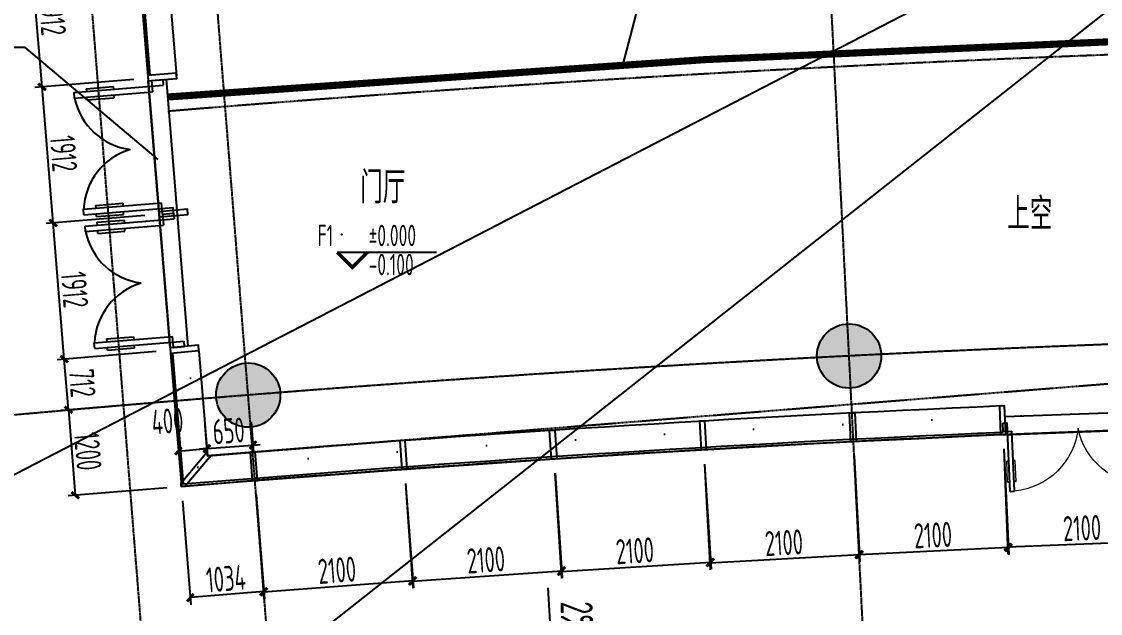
# Model space of a CAD drawing. Header units: millimetres. Extents: x 11639278 to 23698211, y -13072636 to -5537337.
# Drawn here: x 11752267 to 11767376, y -6404459 to -6396176 of the extents above; entities that cross this region are included whole.
import ezdxf
from ezdxf.enums import TextEntityAlignment as Align

# ---------------------------------------------------------------- set-up
doc = ezdxf.new("R2010")
doc.units = ezdxf.units.MM
doc.header["$LTSCALE"] = 10
for name, pattern in [('A2-RG-AXIS$0$CENTER', [2, 1.25, -0.25, 0.25, -0.25]), ('A2-RG-AXIS$0$DOTE', [2.42, 2, -0.2, 0.02, -0.2]), ('A2-RI-F1$0$DASHDOT2', [0.5, 0.25, -0.125, 0, -0.125]), ('A2-RI-F1$0$DASHED2', [0.375, 0.25, -0.125]), ('A2-RI-F1$0$DOT2', [0.125, 0, -0.125]), ('A2-RI-F1$0$HIDDEN', [0.375, 0.25, -0.125]), ('A2-RI-F1$0$HIDDEN2', [0.1875, 0.125, -0.0625])]:
    doc.linetypes.add(name, pattern=pattern)
for name, color, linetype in [('A2-RB-F1$0$A-DIMS-100', 1, 'Continuous'), ('A2-RG-AXIS$0$A-GRID', 1, 'A2-RG-AXIS$0$CENTER'), ('A2-RI-F1$0$$0$AUDIT_D_120618114340-341', 1, 'Continuous'), ('A2-RI-F1$0$A-DOOR', 32, 'Continuous'), ('A2-RI-F1$0$A-DOOR-ROLL', 2, 'A2-RI-F1$0$DASHED2'), ('A2-RI-F1$0$A-FLOR-OTLN', 4, 'A2-RI-F1$0$DOT2'), ('A2-RI-F1$0$A-GLAZ', 140, 'Continuous'), ('A2-RI-F1$0$A-STRS', 50, 'Continuous'), ('A2-RI-F1$0$A-SYMB', 4, 'Continuous'), ('A2-RI-F1$0$A-SYMB-AREA', 4, 'Continuous'), ('A2-RI-F1$0$A-SYMB-NAME', 4, 'Continuous'), ('A2-RI-F1$0$A-SYMB-VOID', 35, 'Continuous'), ('A2-RI-F1$0$an-flor-abov', 2, 'A2-RI-F1$0$HIDDEN2'), ('A2-RI-F1$0$an-wndw-mull-v', 3, 'Continuous'), ('A2-RS-F1$0$A-HATH-GRAY', 8, 'Continuous'), ('A2-RS-F1$0$A-WALL-CONC', 6, 'Continuous')]:
    doc.layers.add(name, color=color, linetype=linetype)
doc.layers.add('A2-RI-F1$0$A-X-AREA', color=6, linetype='Continuous', plot=False)
doc.styles.add('A2-RB-F1$0$XD2008', font='hzs.shx', dxfattribs={"width": 0.7, "bigfont": 'hztxt.shx'})
doc.styles.add('A2-RI-F1$0$ECADI', font='hzs.shx', dxfattribs={"width": 0.7, "bigfont": 'hztxt.shx'})
doc.styles.add('A2-RI-F1$0$XD2008', font='hzs.shx', dxfattribs={"width": 0.7, "bigfont": 'hztxt.shx'})
doc.dimstyles.new('A2-RB-F1$0$XD100$0', dxfattribs={"dimscale": 100, "dimtxt": 3.5, "dimasz": 1, "dimexe": 1, "dimexo": 2, "dimgap": 0.5, "dimtad": 1, "dimdec": 0, "dimdsep": 46, "dimtxsty": 'A2-RB-F1$0$XD2008', "dimblk1": 'A2-RB-F1$0$_ArchTick', "dimblk2": 'A2-RB-F1$0$_ArchTick', "dimsah": 1, "dimcen": 2.5, "dimclrt": 4, "dimaunit": 1, "dimadec": 0, "dimazin": 0, "dimtfac": 1, "dimtdec": 0, "dimtix": 1, "dimtmove": 1, "dimatfit": 3, "dimfxl": 0, "dimtolj": 1, "dimtzin": 0, "dimarcsym": 0})

# ---------------------------------------------------------------- blocks, each defined once
blk = doc.blocks.new('A2-RG-AXIS')
at = {"layer": 'A2-RG-AXIS$0$A-GRID', "linetype": 'A2-RG-AXIS$0$DOTE'}
for p, q in [((11764241.9, -6408445.8), (11762206, -6368297.4)), ((11756043.3, -6408979.7), (11752855.5, -6368906.3)), ((11754299.2, -6409123.8), (11751111, -6369045.1))]:
    blk.add_line(p, q, dxfattribs=at)
for radius, start, end in [(304100, 75.589285, 95.407644), (300800, 75.589285, 95.407644), (293700, 75.589281, 95.407645)]:
    blk.add_arc((11778730.7, -6694178.7), radius, start, end, dxfattribs=at)
blk = doc.blocks.new('A2-RB-F1$0$_ArchTick')
at = {"color": 0, "linetype": 'ByBlock', "const_width": 0.4}
blk.add_lwpolyline([(-0.5, -0.5), (0.5, 0.5)], dxfattribs=at)
blk = doc.blocks.new('*D1095')
at = {"layer": 'A2-RB-F1$0$A-DIMS-100', "color": 0, "lineweight": -2, "transparency": 16777216}
for p, q in [((11754438, -6401860), (11754472, -6402286)), ((11754836, -6401827), (11754871, -6402253)), ((11754464, -6402186), (11754863, -6402153))]:
    blk.add_line(p, q, dxfattribs=at)
at = {"layer": 'Defpoints', "color": 0, "transparency": 16777216}
for p in [(11754421, -6401661), (11754820, -6401628), (11754863, -6402153)]:
    blk.add_point(p, dxfattribs=at)
at = {"layer": 'A2-RB-F1$0$A-DIMS-100', "color": 0, "lineweight": -2, "transparency": 16777216, "xscale": 100, "yscale": 100, "zscale": 100}
for p, rotation in [((11754464, -6402186), 184.665796003354), ((11754863, -6402153), 4.665796003354017)]:
    blk.add_blockref('A2-RB-F1$0$_ArchTick', p, dxfattribs=dict(at, rotation=rotation))
at = {"layer": 'A2-RB-F1$0$A-DIMS-100', "color": 4, "transparency": 16777216, "insert": (11754310, -6401767), "char_height": 350, "attachment_point": 5, "rotation": 4.6658, "style": 'A2-RB-F1$0$XD2008'}
blk.add_mtext('\\A1;400', dxfattribs=at)
blk = doc.blocks.new('*D1096')
at = {"layer": 'A2-RB-F1$0$A-DIMS-100', "color": 0, "lineweight": -2, "transparency": 16777216}
for p, q in [((11754835, -6401828), (11754868, -6402251)), ((11755484, -6401779), (11755516, -6402202)), ((11754860, -6402152), (11754760, -6402159)), ((11754860, -6402152), (11755508, -6402102)), ((11755508, -6402102), (11755608, -6402095))]:
    blk.add_line(p, q, dxfattribs=at)
at = {"layer": 'Defpoints', "color": 0, "transparency": 16777216}
for p in [(11755469, -6401580), (11754820, -6401629), (11755508, -6402102)]:
    blk.add_point(p, dxfattribs=at)
at = {"layer": 'A2-RB-F1$0$A-DIMS-100', "color": 0, "lineweight": -2, "transparency": 16777216, "xscale": 100, "yscale": 100, "zscale": 100}
for p, rotation in [((11755508, -6402102), 184.3559060438978), ((11754860, -6402152), 4.355906043897821)]:
    blk.add_blockref('A2-RB-F1$0$_ArchTick', p, dxfattribs=dict(at, rotation=rotation))
at = {"layer": 'A2-RB-F1$0$A-DIMS-100', "color": 4, "transparency": 16777216, "insert": (11755167, -6401903), "char_height": 350, "attachment_point": 5, "rotation": 4.3559, "style": 'A2-RB-F1$0$XD2008'}
blk.add_mtext('\\A1;650', dxfattribs=at)
blk = doc.blocks.new('*D1025')
at = {"layer": 'A2-RB-F1$0$A-DIMS-100', "color": 0, "lineweight": -2, "transparency": 16777216}
for p, q in [((11753684, -6395079), (11752299, -6395192)), ((11752554, -6397089), (11752398, -6395184)), ((11753839, -6396984), (11752454, -6397097))]:
    blk.add_line(p, q, dxfattribs=at)
at = {"layer": 'Defpoints', "color": 0, "transparency": 16777216}
for p in [(11753883, -6395063), (11752398, -6395184), (11754038, -6396968)]:
    blk.add_point(p, dxfattribs=at)
at = {"layer": 'A2-RB-F1$0$A-DIMS-100', "color": 0, "lineweight": -2, "transparency": 16777216, "xscale": 100, "yscale": 100, "zscale": 100}
for p, rotation in [((11752398, -6395184), 94.66579600365965), ((11752554, -6397089), 274.6657960036596)]:
    blk.add_blockref('A2-RB-F1$0$_ArchTick', p, dxfattribs=dict(at, rotation=rotation))
at = {"layer": 'A2-RB-F1$0$A-DIMS-100', "color": 4, "transparency": 16777216, "insert": (11752700, -6396118), "char_height": 350, "attachment_point": 5, "rotation": 274.6658, "style": 'A2-RB-F1$0$XD2008'}
blk.add_mtext('\\A1;1912', dxfattribs=at)
blk = doc.blocks.new('*D1026')
at = {"layer": 'A2-RB-F1$0$A-DIMS-100', "color": 0, "lineweight": -2, "transparency": 16777216}
for p, q in [((11753839, -6396984), (11752454, -6397097)), ((11752709, -6398994), (11752554, -6397089)), ((11753995, -6398890), (11752610, -6399003))]:
    blk.add_line(p, q, dxfattribs=at)
at = {"layer": 'Defpoints', "color": 0, "transparency": 16777216}
for p in [(11754038, -6396968), (11752554, -6397089), (11754194, -6398873)]:
    blk.add_point(p, dxfattribs=at)
at = {"layer": 'A2-RB-F1$0$A-DIMS-100', "color": 0, "lineweight": -2, "transparency": 16777216, "xscale": 100, "yscale": 100, "zscale": 100}
for p, rotation in [((11752554, -6397089), 94.66579600365965), ((11752709, -6398994), 274.6657960036596)]:
    blk.add_blockref('A2-RB-F1$0$_ArchTick', p, dxfattribs=dict(at, rotation=rotation))
at = {"layer": 'A2-RB-F1$0$A-DIMS-100', "color": 4, "transparency": 16777216, "insert": (11752856, -6398024), "char_height": 350, "attachment_point": 5, "rotation": 274.6658, "style": 'A2-RB-F1$0$XD2008'}
blk.add_mtext('\\A1;1912', dxfattribs=at)
blk = doc.blocks.new('*D1027')
at = {"layer": 'A2-RB-F1$0$A-DIMS-100', "color": 0, "lineweight": -2, "transparency": 16777216}
for p, q in [((11753995, -6398890), (11752610, -6399003)), ((11752865, -6400900), (11752709, -6398994)), ((11754150, -6400795), (11752765, -6400908))]:
    blk.add_line(p, q, dxfattribs=at)
at = {"layer": 'Defpoints', "color": 0, "transparency": 16777216}
for p in [(11754194, -6398873), (11752709, -6398994), (11754349, -6400778)]:
    blk.add_point(p, dxfattribs=at)
at = {"layer": 'A2-RB-F1$0$A-DIMS-100', "color": 0, "lineweight": -2, "transparency": 16777216, "xscale": 100, "yscale": 100, "zscale": 100}
for p, rotation in [((11752709, -6398994), 94.66579600365965), ((11752865, -6400900), 274.6657960036596)]:
    blk.add_blockref('A2-RB-F1$0$_ArchTick', p, dxfattribs=dict(at, rotation=rotation))
at = {"layer": 'A2-RB-F1$0$A-DIMS-100', "color": 4, "transparency": 16777216, "insert": (11753011, -6399929), "char_height": 350, "attachment_point": 5, "rotation": 274.6658, "style": 'A2-RB-F1$0$XD2008'}
blk.add_mtext('\\A1;1912', dxfattribs=at)
blk = doc.blocks.new('*D1028')
at = {"layer": 'A2-RB-F1$0$A-DIMS-100', "color": 0, "lineweight": -2, "transparency": 16777216}
for p, q in [((11754150, -6400795), (11752765, -6400908)), ((11752923, -6401609), (11752865, -6400900)), ((11754208, -6401504), (11752823, -6401617))]:
    blk.add_line(p, q, dxfattribs=at)
at = {"layer": 'Defpoints', "color": 0, "transparency": 16777216}
for p in [(11754349, -6400778), (11752865, -6400900), (11754407, -6401488)]:
    blk.add_point(p, dxfattribs=at)
at = {"layer": 'A2-RB-F1$0$A-DIMS-100', "color": 0, "lineweight": -2, "transparency": 16777216, "xscale": 100, "yscale": 100, "zscale": 100}
for p, rotation in [((11752865, -6400900), 94.66579600370416), ((11752923, -6401609), 274.6657960037042)]:
    blk.add_blockref('A2-RB-F1$0$_ArchTick', p, dxfattribs=dict(at, rotation=rotation))
at = {"layer": 'A2-RB-F1$0$A-DIMS-100', "color": 4, "transparency": 16777216, "insert": (11753118, -6401236), "char_height": 350, "attachment_point": 5, "rotation": 274.6658, "style": 'A2-RB-F1$0$XD2008'}
blk.add_mtext('\\A1;712', dxfattribs=at)
blk = doc.blocks.new('*D1029')
at = {"layer": 'A2-RB-F1$0$A-DIMS-100', "color": 0, "lineweight": -2, "transparency": 16777216}
for p, q in [((11754208, -6401504), (11752823, -6401617)), ((11752923, -6401609), (11753020, -6402805)), ((11754306, -6402700), (11752921, -6402813))]:
    blk.add_line(p, q, dxfattribs=at)
at = {"layer": 'Defpoints', "color": 0, "transparency": 16777216}
for p in [(11754407, -6401488), (11753020, -6402805), (11754505, -6402684)]:
    blk.add_point(p, dxfattribs=at)
at = {"layer": 'A2-RB-F1$0$A-DIMS-100', "color": 0, "lineweight": -2, "transparency": 16777216, "xscale": 100, "yscale": 100, "zscale": 100}
for p, rotation in [((11752923, -6401609), 94.66579710227164), ((11753020, -6402805), 274.6657971022717)]:
    blk.add_blockref('A2-RB-F1$0$_ArchTick', p, dxfattribs=dict(at, rotation=rotation))
at = {"layer": 'A2-RB-F1$0$A-DIMS-100', "color": 4, "transparency": 16777216, "insert": (11753196, -6402189), "char_height": 350, "attachment_point": 5, "rotation": 274.6658, "style": 'A2-RB-F1$0$XD2008'}
blk.add_mtext('\\A1;1200', dxfattribs=at)
blk = doc.blocks.new('*D1030')
at = {"layer": 'A2-RB-F1$0$A-DIMS-100', "color": 0, "lineweight": -2, "transparency": 16777216}
for p, q in [((11755552, -6402799), (11755670, -6404254)), ((11754521, -6402883), (11754639, -6404338)), ((11755662, -6404154), (11754631, -6404238))]:
    blk.add_line(p, q, dxfattribs=at)
at = {"layer": 'Defpoints', "color": 0, "transparency": 16777216}
for p in [(11755536, -6402600), (11754505, -6402684), (11754631, -6404238)]:
    blk.add_point(p, dxfattribs=at)
at = {"layer": 'A2-RB-F1$0$A-DIMS-100', "color": 0, "lineweight": -2, "transparency": 16777216, "xscale": 100, "yscale": 100, "zscale": 100}
for p, rotation in [((11754631, -6404238), 184.6500123503823), ((11755662, -6404154), 4.650012350382325)]:
    blk.add_blockref('A2-RB-F1$0$_ArchTick', p, dxfattribs=dict(at, rotation=rotation))
at = {"layer": 'A2-RB-F1$0$A-DIMS-100', "color": 4, "transparency": 16777216, "insert": (11755129, -6403972), "char_height": 350, "attachment_point": 5, "rotation": 4.65, "style": 'A2-RB-F1$0$XD2008'}
blk.add_mtext('\\A1;1034', dxfattribs=at)
blk = doc.blocks.new('*D1031')
at = {"layer": 'A2-RB-F1$0$A-DIMS-100', "color": 0, "lineweight": -2, "transparency": 16777216}
for p, q in [((11757645, -6402641), (11757755, -6404099)), ((11755551, -6402799), (11755661, -6404258)), ((11755654, -6404158), (11757748, -6404000))]:
    blk.add_line(p, q, dxfattribs=at)
at = {"layer": 'Defpoints', "color": 0, "transparency": 16777216}
for p in [(11757630, -6402442), (11755536, -6402600), (11757748, -6404000)]:
    blk.add_point(p, dxfattribs=at)
at = {"layer": 'A2-RB-F1$0$A-DIMS-100', "color": 0, "lineweight": -2, "transparency": 16777216, "xscale": 100, "yscale": 100, "zscale": 100}
for p, rotation in [((11757748, -6404000), 4.324047088442125), ((11755654, -6404158), 184.3240470884421)]:
    blk.add_blockref('A2-RB-F1$0$_ArchTick', p, dxfattribs=dict(at, rotation=rotation))
at = {"layer": 'A2-RB-F1$0$A-DIMS-100', "color": 4, "transparency": 16777216, "insert": (11756684, -6403854), "char_height": 350, "attachment_point": 5, "rotation": 4.324, "style": 'A2-RB-F1$0$XD2008'}
blk.add_mtext('\\A1;2100', dxfattribs=at)
blk = doc.blocks.new('*D1032')
at = {"layer": 'A2-RB-F1$0$A-DIMS-100', "color": 0, "lineweight": -2, "transparency": 16777216}
for p, q in [((11759739, -6402496), (11759840, -6403962)), ((11757644, -6402641), (11757745, -6404107)), ((11757738, -6404007), (11759833, -6403862))]:
    blk.add_line(p, q, dxfattribs=at)
at = {"layer": 'Defpoints', "color": 0, "transparency": 16777216}
for p in [(11759725, -6402297), (11757630, -6402442), (11759833, -6403862)]:
    blk.add_point(p, dxfattribs=at)
at = {"layer": 'A2-RB-F1$0$A-DIMS-100', "color": 0, "lineweight": -2, "transparency": 16777216, "xscale": 100, "yscale": 100, "zscale": 100}
for p, rotation in [((11759833, -6403862), 3.949795581871194), ((11757738, -6404007), 183.9497955818712)]:
    blk.add_blockref('A2-RB-F1$0$_ArchTick', p, dxfattribs=dict(at, rotation=rotation))
at = {"layer": 'A2-RB-F1$0$A-DIMS-100', "color": 4, "transparency": 16777216, "insert": (11758770, -6403710), "char_height": 350, "attachment_point": 5, "rotation": 3.9498, "style": 'A2-RB-F1$0$XD2008'}
blk.add_mtext('\\A1;2100', dxfattribs=at)
blk = doc.blocks.new('*D1033')
at = {"layer": 'A2-RB-F1$0$A-DIMS-100', "color": 0, "lineweight": -2, "transparency": 16777216}
for p, q in [((11759737, -6402496), (11759828, -6403971)), ((11761833, -6402368), (11761924, -6403842)), ((11759822, -6403871), (11761918, -6403742))]:
    blk.add_line(p, q, dxfattribs=at)
at = {"layer": 'Defpoints', "color": 0, "transparency": 16777216}
for p in [(11761821, -6402168), (11759725, -6402297), (11761918, -6403742)]:
    blk.add_point(p, dxfattribs=at)
at = {"layer": 'A2-RB-F1$0$A-DIMS-100', "color": 0, "lineweight": -2, "transparency": 16777216, "xscale": 100, "yscale": 100, "zscale": 100}
for p, rotation in [((11761918, -6403742), 3.519879116167994), ((11759822, -6403871), 183.519879116168)]:
    blk.add_blockref('A2-RB-F1$0$_ArchTick', p, dxfattribs=dict(at, rotation=rotation))
at = {"layer": 'A2-RB-F1$0$A-DIMS-100', "color": 4, "transparency": 16777216, "insert": (11760856, -6403582), "char_height": 350, "attachment_point": 5, "rotation": 3.5199, "style": 'A2-RB-F1$0$XD2008'}
blk.add_mtext('\\A1;2100', dxfattribs=at)
blk = doc.blocks.new('*D1034')
at = {"layer": 'A2-RB-F1$0$A-DIMS-100', "color": 0, "lineweight": -2, "transparency": 16777216}
for p, q in [((11763929, -6402254), (11764009, -6403736)), ((11761832, -6402368), (11761912, -6403850)), ((11761907, -6403750), (11764004, -6403636))]:
    blk.add_line(p, q, dxfattribs=at)
at = {"layer": 'Defpoints', "color": 0, "transparency": 16777216}
for p in [(11763918, -6402054), (11761821, -6402168), (11764004, -6403636)]:
    blk.add_point(p, dxfattribs=at)
at = {"layer": 'A2-RB-F1$0$A-DIMS-100', "color": 0, "lineweight": -2, "transparency": 16777216, "xscale": 100, "yscale": 100, "zscale": 100}
for p, rotation in [((11764004, -6403636), 3.108521950364905), ((11761907, -6403750), 183.1085219503649)]:
    blk.add_blockref('A2-RB-F1$0$_ArchTick', p, dxfattribs=dict(at, rotation=rotation))
at = {"layer": 'A2-RB-F1$0$A-DIMS-100', "color": 4, "transparency": 16777216, "insert": (11762943, -6403469), "char_height": 350, "attachment_point": 5, "rotation": 3.1085, "style": 'A2-RB-F1$0$XD2008'}
blk.add_mtext('\\A1;2100', dxfattribs=at)
blk = doc.blocks.new('*D1037')
at = {"layer": 'A2-RB-F1$0$A-DIMS-100', "color": 0, "lineweight": -2, "transparency": 16777216}
for p, q in [((11766023, -6402155), (11766082, -6403631)), ((11768122, -6402071), (11768181, -6403547)), ((11768177, -6403447), (11766078, -6403531))]:
    blk.add_line(p, q, dxfattribs=at)
at = {"layer": 'Defpoints', "color": 0, "transparency": 16777216}
for p in [(11768114, -6401871), (11766015, -6401955), (11766078, -6403531)]:
    blk.add_point(p, dxfattribs=at)
at = {"layer": 'A2-RB-F1$0$A-DIMS-100', "color": 0, "lineweight": -2, "transparency": 16777216, "xscale": 100, "yscale": 100, "zscale": 100}
for p, rotation in [((11768177, -6403447), 2.285815484964377), ((11766078, -6403531), 182.2858154849644)]:
    blk.add_blockref('A2-RB-F1$0$_ArchTick', p, dxfattribs=dict(at, rotation=rotation))
at = {"layer": 'A2-RB-F1$0$A-DIMS-100', "color": 4, "transparency": 16777216, "insert": (11767119, -6403264), "char_height": 350, "attachment_point": 5, "rotation": 2.2858, "style": 'A2-RB-F1$0$XD2008'}
blk.add_mtext('\\A1;2100', dxfattribs=at)
blk = doc.blocks.new('*D1038')
at = {"layer": 'A2-RB-F1$0$A-DIMS-100', "color": 0, "lineweight": -2, "transparency": 16777216}
for p, q in [((11766025, -6402155), (11766095, -6403638)), ((11763927, -6402254), (11763997, -6403737)), ((11766090, -6403538), (11763992, -6403637))]:
    blk.add_line(p, q, dxfattribs=at)
at = {"layer": 'Defpoints', "color": 0, "transparency": 16777216}
for p in [(11763918, -6402054), (11766015, -6401955), (11763992, -6403637)]:
    blk.add_point(p, dxfattribs=at)
at = {"layer": 'A2-RB-F1$0$A-DIMS-100', "color": 0, "lineweight": -2, "transparency": 16777216, "xscale": 100, "yscale": 100, "zscale": 100}
for p, rotation in [((11763992, -6403637), 182.697172650766), ((11766090, -6403538), 2.697172650766086)]:
    blk.add_blockref('A2-RB-F1$0$_ArchTick', p, dxfattribs=dict(at, rotation=rotation))
at = {"layer": 'A2-RB-F1$0$A-DIMS-100', "color": 4, "transparency": 16777216, "insert": (11765031, -6403363), "char_height": 350, "attachment_point": 5, "rotation": 2.6972, "style": 'A2-RB-F1$0$XD2008'}
blk.add_mtext('\\A1;2100', dxfattribs=at)
blk = doc.blocks.new('A2-RS-F1')
at = {"layer": 'A2-RS-F1$0$A-HATH-GRAY', "ltscale": 3}
h = blk.add_hatch(color=256, dxfattribs=at)
h.paths.add_polyline_path([(11790491, -6377046), (11789491, -6377011), (11789445, -6378310), (11790445, -6378346)], flags=16)
h.paths.add_polyline_path([(11794711, -6377236), (11794112, -6377197), (11794061, -6377996), (11794660, -6378034)], flags=0)
h.paths.add_polyline_path([(11794483, -6380779), (11793885, -6380740), (11793833, -6381539), (11794432, -6381577)], flags=0)
h.paths.add_polyline_path([(11793887, -6390061), (11793288, -6390022), (11793236, -6390821), (11793835, -6390859)], flags=0)
h.paths.add_polyline_path([(11793659, -6393604), (11793060, -6393565), (11793009, -6394364), (11793607, -6394402)], flags=0)
h.paths.add_polyline_path([(11789926, -6392936), (11788927, -6392901), (11788881, -6394200), (11789880, -6394236)], flags=16)
h.paths.add_polyline_path([(11781272, -6392739), (11780272, -6392732), (11780263, -6394032), (11781263, -6394039)], flags=16)
h.paths.add_polyline_path([(11772615, -6392791), (11771616, -6392812), (11771644, -6394112), (11772644, -6394090)], flags=16)
h.paths.add_polyline_path([(11771836, -6400549, 1), (11772736, -6400549, 1)])
h.paths.add_polyline_path([(11789602, -6400664, 1), (11788702, -6400664, 1)], flags=0)
h.paths.add_polyline_path([(11797126, -6401084, 1), (11798026, -6401084, 1)], flags=0)
h.paths.add_polyline_path([(11772267, -6376895), (11771267, -6376916), (11771295, -6378216), (11772295, -6378194)], flags=16)
h.paths.add_polyline_path([(11781380, -6376840), (11780380, -6376832), (11780371, -6378133), (11781371, -6378140)], flags=16)
h.paths.add_polyline_path([(11752826, -6385566), (11752029, -6385629), (11752188, -6387623), (11752985, -6387560)], flags=17)
h.paths.add_polyline_path([(11757363, -6385213), (11756565, -6385276), (11756724, -6387270), (11757521, -6387205)], flags=17)
h.paths.add_polyline_path([(11762965, -6393141), (11763031, -6394440), (11764030, -6394389), (11763964, -6393090)])
h.paths.add_polyline_path([(11793009, -6394364), (11793607, -6394402), (11793659, -6393604), (11793060, -6393565)], flags=17)
h.paths.add_polyline_path([(11793236, -6390821), (11793835, -6390859), (11793887, -6390061), (11793288, -6390022)], flags=17)
h.paths.add_polyline_path([(11793833, -6381539), (11794432, -6381577), (11794483, -6380779), (11793885, -6380740)], flags=17)
h.paths.add_polyline_path([(11794061, -6377996), (11794660, -6378034), (11794711, -6377236), (11794112, -6377197)], flags=17)
h.paths.add_polyline_path([(11762160, -6377261), (11762226, -6378560), (11763225, -6378509), (11763159, -6377211)], flags=17)
edge = h.paths.add_edge_path(flags=16)
edge.add_arc((11772286, -6400549), 450, 0, 360)
edge = h.paths.add_edge_path(flags=16)
edge.add_arc((11789152, -6400664), 450, 0, 360)
edge = h.paths.add_edge_path()
edge.add_arc((11763857, -6400856), 450, 0, 360)
edge = h.paths.add_edge_path(flags=17)
edge.add_arc((11797576, -6401084), 450, 0, 360)
edge = h.paths.add_edge_path()
edge.add_arc((11755441, -6401404), 450, 0, 360)
h.paths.add_polyline_path([(11756756, -6377587), (11756915, -6379580), (11756117, -6379644), (11755959, -6377650)], flags=17)
h.paths.add_polyline_path([(11757323, -6394797), (11758120, -6394731), (11758001, -6393238), (11757204, -6393301)])
h.paths.add_polyline_path([(11752786, -6395149), (11753584, -6395086), (11753449, -6393391), (11752652, -6393455)])
h.paths.add_polyline_path([(11751581, -6379997), (11752378, -6379934), (11752220, -6377940), (11751422, -6378003)])
edge = h.paths.add_edge_path()
edge.add_line((11771616, -6392813), (11771644, -6394112))
edge.add_line((11771644, -6394112), (11772644, -6394090))
edge.add_line((11772644, -6394090), (11772615, -6392791))
edge.add_line((11772615, -6392791), (11771616, -6392812))
edge.add_line((11780272, -6392732), (11780263, -6394032))
edge.add_line((11780263, -6394032), (11781263, -6394039))
edge.add_line((11781263, -6394039), (11781272, -6392739))
edge.add_line((11781272, -6392739), (11780272, -6392732))
edge.add_line((11788927, -6392901), (11788881, -6394200))
edge.add_line((11788881, -6394200), (11789880, -6394236))
edge.add_line((11789880, -6394236), (11789926, -6392936))
edge.add_line((11789926, -6392936), (11788927, -6392901))
edge.add_line((11789491, -6377011), (11789445, -6378310))
edge.add_line((11789445, -6378310), (11790445, -6378346))
edge.add_line((11790445, -6378346), (11790491, -6377046))
edge.add_line((11790491, -6377046), (11789491, -6377011))
edge.add_line((11780380, -6376833), (11780371, -6378133))
edge.add_line((11780371, -6378133), (11781371, -6378140))
edge.add_line((11781371, -6378140), (11781380, -6376840))
edge.add_line((11781380, -6376840), (11780380, -6376832))
edge.add_line((11771267, -6376917), (11771295, -6378216))
edge.add_line((11771295, -6378216), (11772295, -6378194))
edge.add_line((11772295, -6378194), (11772267, -6376895))
edge.add_line((11772267, -6376895), (11771267, -6376916))
edge.add_line((11756724, -6387270), (11757521, -6387205))
edge.add_line((11756565, -6385276), (11757363, -6385213))
edge.add_line((11756565, -6385276), (11756724, -6387270))
edge.add_line((11752188, -6387623), (11752985, -6387560))
edge.add_line((11752029, -6385629), (11752826, -6385566))
edge.add_line((11752029, -6385629), (11752188, -6387623))
edge.add_line((11752826, -6385566), (11752985, -6387560))
edge.add_line((11757362, -6385205), (11757521, -6387205))
edge = h.paths.add_edge_path()
edge.add_arc((11847549, -6408655), 450, 0, 360)
h.paths.add_polyline_path([(11818747, -6372607), (11817357, -6372439), (11817139, -6374226), (11818529, -6374394)])
h.paths.add_polyline_path([(11827964, -6373889), (11826580, -6373681), (11826310, -6375461), (11827695, -6375669)])
h.paths.add_polyline_path([(11837141, -6375435), (11835763, -6375187), (11835442, -6376958), (11836820, -6377206)])
h.paths.add_polyline_path([(11814457, -6396162), (11815847, -6396332), (11816041, -6394744), (11814651, -6394573)])
h.paths.add_polyline_path([(11851385, -6401917), (11850605, -6401738), (11850371, -6402710), (11851151, -6402890)])
h.paths.add_polyline_path([(11846960, -6400859), (11846180, -6400679), (11845946, -6401652), (11846725, -6401831)])
h.paths.add_polyline_path([(11841338, -6400630), (11839968, -6400341), (11840298, -6398776), (11841668, -6399064)])
h.paths.add_polyline_path([(11831506, -6398704), (11832883, -6398953), (11833168, -6397379), (11831791, -6397129)])
h.paths.add_polyline_path([(11823000, -6397310), (11824384, -6397520), (11824624, -6395938), (11823240, -6395728)])
h.paths.add_polyline_path([(11806985, -6395311), (11806189, -6395237), (11806300, -6394042), (11807096, -6394116)])
h.paths.add_polyline_path([(11800592, -6394829), (11801191, -6394867), (11801242, -6394069), (11800643, -6394030)])
h.paths.add_polyline_path([(11793009, -6394364), (11793607, -6394402), (11793659, -6393604), (11793060, -6393565)], flags=17)
h.paths.add_polyline_path([(11800820, -6391286), (11801419, -6391324), (11801470, -6390526), (11800871, -6390487)])
h.paths.add_polyline_path([(11793236, -6390821), (11793835, -6390859), (11793887, -6390061), (11793288, -6390022)], flags=17)
h.paths.add_polyline_path([(11853037, -6395064), (11853271, -6394091), (11852492, -6393912), (11852257, -6394884)])
h.paths.add_polyline_path([(11854912, -6387286), (11855146, -6386314), (11854366, -6386134), (11854132, -6387107)])
h.paths.add_polyline_path([(11846269, -6377243), (11844899, -6376956), (11844527, -6378717), (11845898, -6379005)])
h.paths.add_polyline_path([(11848612, -6394005), (11848846, -6393033), (11848067, -6392853), (11847832, -6393825)])
h.paths.add_polyline_path([(11850486, -6386227), (11850721, -6385255), (11849941, -6385076), (11849707, -6386048)])
h.paths.add_polyline_path([(11843712, -6384523), (11844299, -6384647), (11844423, -6384060), (11843836, -6383936)])
h.paths.add_polyline_path([(11842062, -6392351), (11842649, -6392475), (11842773, -6391888), (11842185, -6391764)])
h.paths.add_polyline_path([(11808357, -6373042), (11808955, -6373098), (11809029, -6372301), (11808432, -6372246)])
h.paths.add_polyline_path([(11793833, -6381539), (11794432, -6381577), (11794483, -6380779), (11793885, -6380740)], flags=17)
h.paths.add_polyline_path([(11801417, -6382005), (11802015, -6382043), (11802067, -6381245), (11801468, -6381206)])
h.paths.add_polyline_path([(11801644, -6378462), (11802243, -6378500), (11802294, -6377702), (11801696, -6377663)])
h.paths.add_polyline_path([(11794061, -6377996), (11794660, -6378034), (11794711, -6377236), (11794112, -6377197)], flags=17)
h.paths.add_polyline_path([(11808460, -6379480), (11807664, -6379406), (11807775, -6378211), (11808572, -6378285)])
edge = h.paths.add_edge_path(flags=16)
edge.add_arc((11772286, -6400549), 450, 0, 360)
edge = h.paths.add_edge_path(flags=17)
edge.add_arc((11789152, -6400664), 450, 0, 360)
edge = h.paths.add_edge_path(flags=17)
edge.add_arc((11797576, -6401084), 450, 0, 360)
edge = h.paths.add_edge_path()
edge.add_arc((11805984, -6401746), 450, 0, 360)
edge = h.paths.add_edge_path()
edge.add_arc((11814369, -6402649), 450, 0, 360)
edge = h.paths.add_edge_path()
edge.add_arc((11822726, -6403793), 450, 0, 360)
edge = h.paths.add_edge_path()
edge.add_arc((11831046, -6405176), 450, 0, 360)
edge = h.paths.add_edge_path()
edge.add_arc((11839323, -6406797), 450, 0, 360)
edge = h.paths.add_edge_path(flags=17)
edge.add_line((11771616, -6392813), (11771644, -6394112))
edge.add_line((11771644, -6394112), (11772644, -6394090))
edge.add_line((11772644, -6394090), (11772615, -6392791))
edge.add_line((11772615, -6392791), (11771616, -6392812))
edge.add_line((11780272, -6392732), (11780263, -6394032))
edge.add_line((11780263, -6394032), (11781263, -6394039))
edge.add_line((11781263, -6394039), (11781272, -6392739))
edge.add_line((11781272, -6392739), (11780272, -6392732))
edge.add_line((11788927, -6392901), (11788881, -6394200))
edge.add_line((11788881, -6394200), (11789880, -6394236))
edge.add_line((11789880, -6394236), (11789926, -6392936))
edge.add_line((11789926, -6392936), (11788927, -6392901))
edge.add_line((11789491, -6377011), (11789445, -6378310))
edge.add_line((11789445, -6378310), (11790445, -6378346))
edge.add_line((11790445, -6378346), (11790491, -6377046))
edge.add_line((11790491, -6377046), (11789491, -6377011))
edge.add_line((11780380, -6376833), (11780371, -6378133))
edge.add_line((11780371, -6378133), (11781371, -6378140))
edge.add_line((11781371, -6378140), (11781380, -6376840))
edge.add_line((11781380, -6376840), (11780380, -6376832))
edge.add_line((11771267, -6376917), (11771295, -6378216))
edge.add_line((11771295, -6378216), (11772295, -6378194))
edge.add_line((11772295, -6378194), (11772267, -6376895))
edge.add_line((11772267, -6376895), (11771267, -6376916))
edge = h.paths.add_edge_path()
edge.add_arc((11780720, -6400485), 450, 0, 360)
at = {"layer": 'A2-RS-F1$0$A-WALL-CONC', "ltscale": 3}
for centre in [(11763857, -6400856), (11755441, -6401404)]:
    blk.add_circle(centre, 450, dxfattribs=at)
blk = doc.blocks.new('A2-RI-F1$0$ECADI-TAG-HGHT（国标）')
at = {"color": 1}
blk.add_line((-2.12, 2.12), (11.77, 2.12), dxfattribs=at)
at = {"color": 1, "const_width": 0.5}
blk.add_lwpolyline([(-2.12, 2.12), (0, 0), (2.12, 2.12)], dxfattribs=at)
at = {"color": 1}
blk.add_point((-1.48, 4.6), dxfattribs=at)
at = {"style": 'A2-RI-F1$0$XD2008', "width": 0.7}
blk.add_attdef('FL', text='', height=3, dxfattribs=at).set_placement((-2.69, 2.97), align=Align.RIGHT)
for tag, p in [('F.F.L.', (2.28, 2.97)), ('T.O.S.', (2.28, -1.1))]:
    blk.add_attdef(tag, p, '', height=3, dxfattribs=at)
blk = doc.blocks.new('A2-RI-F1$0$5erhfh')
at = {"layer": 'A2-RI-F1$0$A-SYMB-AREA', "style": 'A2-RI-F1$0$ECADI', "width": 0.7}
blk.add_attdef('340M2', text='', height=2.5, dxfattribs=at).set_placement((0, 1.25), align=Align.MIDDLE_LEFT)
at = {"layer": 'A2-RI-F1$0$A-SYMB-NAME', "style": 'A2-RI-F1$0$ECADI', "width": 0.7}
blk.add_attdef('CHINESENAME', (-12.29, 3.09), '', height=4.5, dxfattribs=at)
blk = doc.blocks.new('A2-RI-F1$0$SRTRDHYTJR')
for p, q in [((11909079, -6400874), (11909079, -6401835)), ((11909079, -6400874), (11909139, -6400874)), ((11909139, -6400874), (11909139, -6401715)), ((11910999, -6400874), (11910999, -6401715)), ((11911059, -6400874), (11910999, -6400874)), ((11911059, -6400874), (11911059, -6401835)), ((11909049, -6401009), (11909079, -6401009)), ((11909169, -6401009), (11909139, -6401009)), ((11910969, -6401009), (11910999, -6401009)), ((11911089, -6401009), (11911059, -6401009)), ((11909049, -6401300), (11909079, -6401300)), ((11909169, -6401300), (11909139, -6401300)), ((11910969, -6401300), (11910999, -6401300)), ((11911089, -6401300), (11911059, -6401300)), ((11909019, -6401715), (11909019, -6401835)), ((11909019, -6401715), (11909139, -6401715)), ((11911119, -6401715), (11910999, -6401715)), ((11911119, -6401715), (11911119, -6401835)), ((11909019, -6401835), (11909079, -6401835)), ((11911119, -6401835), (11911059, -6401835))]:
    blk.add_line(p, q)
at = {"lineweight": 13}
for p, q in [((11909049, -6401009), (11909049, -6401300)), ((11909169, -6401009), (11909169, -6401300)), ((11910969, -6401009), (11910969, -6401300)), ((11911089, -6401009), (11911089, -6401300))]:
    blk.add_line(p, q, dxfattribs=at)
for centre, start, end in [((11909097, -6401858), 8.4076, 87.5598), ((11911041, -6401858), 92.4402, 171.5924)]:
    blk.add_arc(centre, 982, start, end, dxfattribs=at)
blk = doc.blocks.new('A2-RI-F1$0$thtrjhtrdjtj')
at = {"layer": 'A2-RI-F1$0$A-DOOR'}
for p, q in [((11743981, -6405603), (11743981, -6406883)), ((11743981, -6405603), (11744061, -6405603)), ((11744061, -6405603), (11744061, -6406723)), ((11745652, -6405603), (11745652, -6406723)), ((11745732, -6405603), (11745652, -6405603)), ((11745732, -6405603), (11745732, -6406883)), ((11743941, -6405782), (11743941, -6406170)), ((11743941, -6405782), (11743981, -6405782)), ((11744101, -6405782), (11744061, -6405782)), ((11744101, -6405782), (11744101, -6406170)), ((11745612, -6405782), (11745612, -6406170)), ((11745612, -6405782), (11745652, -6405782)), ((11745772, -6405782), (11745732, -6405782)), ((11745772, -6405782), (11745772, -6406170)), ((11743941, -6406170), (11743981, -6406170)), ((11744101, -6406170), (11744061, -6406170)), ((11745612, -6406170), (11745652, -6406170)), ((11745772, -6406170), (11745732, -6406170)), ((11743901, -6406723), (11743901, -6406883)), ((11743901, -6406723), (11744061, -6406723)), ((11745812, -6406723), (11745652, -6406723)), ((11745812, -6406723), (11745812, -6406883)), ((11743901, -6406883), (11743981, -6406883)), ((11745812, -6406883), (11745732, -6406883))]:
    blk.add_line(p, q, dxfattribs=at)
for centre, start, end in [((11743943, -6406532), 11.8373, 82.7475), ((11745770, -6406532), 97.2525, 168.1627)]:
    blk.add_arc(centre, 933, start, end, dxfattribs=at)
blk = doc.blocks.new('A2-RI-F1$0$5yrthfh')
at = {"layer": 'A2-RI-F1$0$an-wndw-mull-v'}
blk.add_lwpolyline([(3, -37), (402, -3), (396, 71), (-3, 37), (3, -37)], close=True, dxfattribs=at)
blk = doc.blocks.new('A2-RI-F1$0$564hysrthtdh')
at = {"layer": 'A2-RI-F1$0$an-wndw-mull-v'}
blk.add_lwpolyline([(-936, -1280), (-940, -1227), (-574, -796), (-570, -849), (-517, -844), (-883, -1276)], close=True, dxfattribs=at)
for p in [(-1402, 4436), (-1247, 2530), (-1091, 626)]:
    blk.add_blockref('A2-RI-F1$0$5yrthfh', p)
for p, rotation in [((10575, -552), 87.66548862022124), ((6380, -764), 88.48820333190163), ((2189, -1038), 89.31073248426743), ((95, -1196), 89.70973709247806)]:
    blk.add_blockref('A2-RI-F1$0$5yrthfh', p, dxfattribs=dict(rotation=rotation))
at = {"xscale": -1}
for p, rotation in [((8477, -651), 277.7288413582167), ((4284, -893), 278.5515560698971)]:
    blk.add_blockref('A2-RI-F1$0$5yrthfh', p, dxfattribs=dict(at, rotation=rotation))
blk = doc.blocks.new('A2-RI-F1')
at = {"layer": 'A2-RI-F1$0$$0$AUDIT_D_120618114340-341'}
blk.add_line((11759713.7, -6405327.3), (11759643, -6404101.8), dxfattribs=at)
at = {"layer": 'A2-RI-F1$0$A-DOOR-ROLL', "linetype": 'A2-RI-F1$0$DASHDOT2', "const_width": 100}
blk.add_lwpolyline([(11776973.5, -6401284), (11776939.6, -6396234.1, 0.0190142), (11754310.6, -6397231.2)], format="xyb", dxfattribs=at)
at = {"layer": 'A2-RI-F1$0$A-FLOR-OTLN', "ltscale": 1000}
blk.add_lwpolyline([(11814764.2, -6394127.4), (11817357.4, -6372440.5, -0.0249426), (11849205.6, -6377886.4), (11848159.2, -6382228.1), (11851284.2, -6382919.5), (11850720.9, -6385256.6), (11855146, -6386315.4), (11851150.8, -6402891.1), (11849876.5, -6402592.9), (11848102.5, -6409766.8, 0.0804175), (11754733.7, -6402413.9), (11754132.4, -6395046.4), (11752786.4, -6395150.9), (11751422.5, -6378004.8), (11756208, -6377631.7), (11756045.3, -6375586.8, -0.0389379), (11805715.9, -6375922.1), (11805966.1, -6372030.7, -0.0060163), (11817268.4, -6373184.4, -0.0060163)], format="xyb", dxfattribs=at)
at = {"layer": 'A2-RI-F1$0$A-GLAZ'}
for p, q in [((11753883, -6395063.6), (11754035.4, -6396930.7)), ((11753912.9, -6395061.3), (11754065.2, -6396928.1)), ((11754281.7, -6395032.1), (11754437, -6396934.9)), ((11754349.5, -6400780.2), (11754349.8, -6400780.2)), ((11754352.9, -6400817.2), (11754504.9, -6402683.7)), ((11754382.4, -6400814.6), (11754532.3, -6402651.3)), ((11754751.4, -6400783.3), (11754871, -6402252.1))]:
    blk.add_line(p, q, dxfattribs=at)
for radius, start, end in [(292900, 92.491593, 94.672503), (292500, 92.491425, 94.750871), (292530, 92.491445, 94.744987)]:
    blk.add_arc((11778730.7, -6694178.7), radius, start, end, dxfattribs=at)
at = {"layer": 'A2-RI-F1$0$A-STRS'}
for p, q in [((11754346.4, -6400742.4), (11754041.6, -6397005.4)), ((11754290.5, -6396981.1), (11754595.4, -6400720.8)), ((11766042.1, -6401703.8), (11770167.8, -6401554)), ((11766015.9, -6401957.5), (11770212.7, -6401805.1))]:
    blk.add_line(p, q, dxfattribs=at)
at = {"layer": 'A2-RI-F1$0$A-SYMB'}
for points in [[(11760694, -6396773.5), (11760979.1, -6395680.7), (11762331.3, -6395680.7)], [(11750166.9, -6396531.9), (11752307, -6396531.9), (11754177, -6398105.5)]]:
    blk.add_lwpolyline(points, dxfattribs=at)
at = {"layer": 'A2-RI-F1$0$A-SYMB-VOID', "linetype": 'A2-RI-F1$0$HIDDEN'}
blk.add_lwpolyline([(11754871, -6402252.1), (11775367.5, -6400613), (11776740.9, -6396435.4)], dxfattribs=at)
at = {"layer": 'A2-RI-F1$0$A-X-AREA'}
for points in [[(11850108.4, -6402699.1), (11851187.8, -6402951), (11855206.3, -6386278.4), (11850781.2, -6385219.6), (11851344.3, -6382881.6), (11848219.6, -6382189), (11849265.8, -6377848.6, 0.0249961), (11817313.7, -6372383.5), (11817247, -6372928.9, 0.0063305), (11805733, -6371757.5), (11805482.7, -6375649.8, 0.0389275), (11755776, -6375354), (11755954.7, -6377600.2), (11751368.6, -6377957.4), (11752740.6, -6395204.6), (11753887.3, -6395115.2), (11754504.9, -6402683.7, -0.0809284), (11848284.8, -6410068.7), (11850119.8, -6402650.4)], [(11817296.7, -6372934.6, 0.0063579), (11805733, -6371757.5), (11805482.7, -6375649.8, 0.0389275), (11755776, -6375354), (11755958.6, -6377650.1), (11751422.4, -6378003.4), (11752786.4, -6395150.9), (11753883.2, -6395065.3), (11754504.9, -6402683.7, -0.0809284), (11848284.8, -6410068.7), (11850119.8, -6402650.4), (11851150.8, -6402891.1), (11855146, -6386315.4), (11850720.9, -6385256.6), (11851283.7, -6382919.4), (11848159.1, -6382226.8), (11849205.2, -6377886.3, 0.0249184), (11817357.2, -6372439.1), (11817296.6, -6372935)]]:
    blk.add_lwpolyline(points, format="xyb", dxfattribs=at)
at = {"layer": 'A2-RI-F1$0$an-flor-abov', "ltscale": 2}
blk.add_lwpolyline([(11776773.5, -6401285.3), (11776740.9, -6396435.4, 0.0188463), (11754327, -6397430.5)], format="xyb", dxfattribs=at)
at = {"layer": 'Defpoints', "color": 3}
for p, q in [((11769256.7, -6394617.2), (11742984, -6415329.5)), ((11767209.5, -6394745), (11732869.5, -6412486))]:
    blk.add_line(p, q, dxfattribs=at)
for name, p in [('A2-RS-F1', (0, 0)), ('A2-RI-F1$0$564hysrthtdh', (11755440.6, -6401403.6))]:
    blk.add_blockref(name, p)
at = {"xscale": 0.9809749511349527, "yscale": 0.9809749511349527, "zscale": 0.9809749511349527, "rotation": 94.66414116405491}
for p in [(6427002.3, -18392241.5), (6427154.7, -18394110)]:
    blk.add_blockref('A2-RI-F1$0$thtrjhtrdjtj', p, dxfattribs=at)
ref = blk.add_blockref('A2-RI-F1$0$5erhfh', (11758240.4, -6399029.6), dxfattribs=dict(xscale=100, yscale=100, zscale=100))
ref.add_attrib('CHINESENAME', '门厅', (11757011.2, -6398720.8), dxfattribs={"layer": 'A2-RI-F1$0$A-SYMB-NAME', "height": 450, "style": 'A2-RI-F1$0$ECADI', "width": 0.7})
ref = blk.add_blockref('A2-RI-F1$0$5erhfh', (11767301.9, -6399400.6), dxfattribs=dict(xscale=100, yscale=100, zscale=100))
ref.add_attrib('CHINESENAME', '上空', (11766072.7, -6399091.8), dxfattribs={"layer": 'A2-RI-F1$0$A-SYMB-NAME', "height": 450, "style": 'A2-RI-F1$0$ECADI', "width": 0.7})
ref = blk.add_blockref('A2-RI-F1$0$5erhfh', (11759473, -6404833), dxfattribs=dict(xscale=99.9999999992995, yscale=99.9999999992995, zscale=99.9999999992995, rotation=270.8263231894456))
ref.add_attrib('CHINESENAME', '2%%%', (11759815.5, -6404292.8), dxfattribs={"layer": 'A2-RI-F1$0$A-SYMB-NAME', "height": 450, "rotation": 270.82632, "style": 'A2-RI-F1$0$ECADI', "width": 0.7})
at = {"layer": 'A2-RI-F1$0$A-DOOR', "xscale": -0.9999999999999973, "rotation": 182.6886111951789}
blk.add_blockref('A2-RI-F1$0$SRTRDHYTJR', (170395.3, -13355209.5), dxfattribs=at)
at = {"layer": 'A2-RI-F1$0$A-SYMB', "xscale": 99.99999999989046, "yscale": 99.99999999989046, "zscale": 99.99999999989046}
blk.add_blockref('A2-RI-F1$0$ECADI-TAG-HGHT（国标）', (11756899.6, -6399616.3), dxfattribs=at).add_auto_attribs({'F.F.L.': '%%p0.000', 'T.O.S.': '-0.100', 'FL': 'F1'})
blk = doc.blocks.new('A2-RB-F1')
at = {"layer": 'A2-RB-F1$0$A-DIMS-100'}
for p1, p2, distance, picture, middle in [((11754038.4, -6396968.1), (11753882.9, -6395062.9), 1489.4, '*D1025', (11752700.4, -6396118.3)), ((11754193.9, -6398873.3), (11754038.4, -6396968.1), 1489.4, '*D1026', (11752855.9, -6398023.5)), ((11754349.4, -6400778.5), (11754193.9, -6398873.3), 1489.4, '*D1027', (11753011.4, -6399928.7)), ((11754407.2629, -6401487.6428), (11754349.3855, -6400778.4828), 1489.4407, '*D1028', (11753118.0737, -6401235.9169)), ((11754407.3, -6401487.6), (11754504.9, -6402683.7), -1489.4, '*D1029', (11753195.8, -6402188.5)), ((11754820.3, -6401628.9), (11755468.6, -6401579.5), -524.3, '*D1096', (11755167.2, -6401902.7)), ((11768113.8, -6401871.5), (11766015.4, -6401955.2), 1577.2, '*D1037', (11767118.5, -6403264.5)), ((11761820.9, -6402167.9), (11763917.8, -6402054), -1584.7, '*D1034', (11762943, -6403468.7)), ((11766015.4, -6401955.2), (11763917.8, -6402054), 1584.7, '*D1038', (11765030.6, -6403362.8)), ((11759724.8, -6402296.8), (11761820.9, -6402167.9), -1577.2, '*D1033', (11760855.8, -6403582)), ((11757629.7, -6402441.5), (11759724.8, -6402296.8), -1569.4, '*D1032', (11758769.9, -6403710.3)), ((11755535.8, -6402599.8), (11757629.7, -6402441.5), -1562.5, '*D1031', (11756683.6, -6403854.4)), ((11755535.8, -6402599.8), (11754504.9, -6402683.7), 1559.6, '*D1030', (11755128.5, -6403972))]:
    dim = blk.add_aligned_dim(p1=p1, p2=p2, distance=distance, dimstyle='A2-RB-F1$0$XD100$0', dxfattribs=at)
    dim.commit()
    dim.dimension.update_dxf_attribs({"geometry": picture, "text_midpoint": middle})
dim = blk.add_linear_dim(base=(11754863.1, -6402153.4), p1=(11754421.4, -6401660.7), p2=(11754820.2, -6401628.2), angle=4.6658, dimstyle='A2-RB-F1$0$XD100$0', dxfattribs=at)
dim.commit()
dim.dimension.update_dxf_attribs({"geometry": '*D1095', "text_midpoint": (11754328.3, -6401991.2), "dimtype": 129})

msp = doc.modelspace()

# ---------------------------------------------------------------- block references
for name in ['A2-RI-F1', 'A2-RB-F1', 'A2-RG-AXIS', 'A2-RS-F1']:
    msp.add_blockref(name, (0, 0))

doc.saveas('drawing.dxf')
